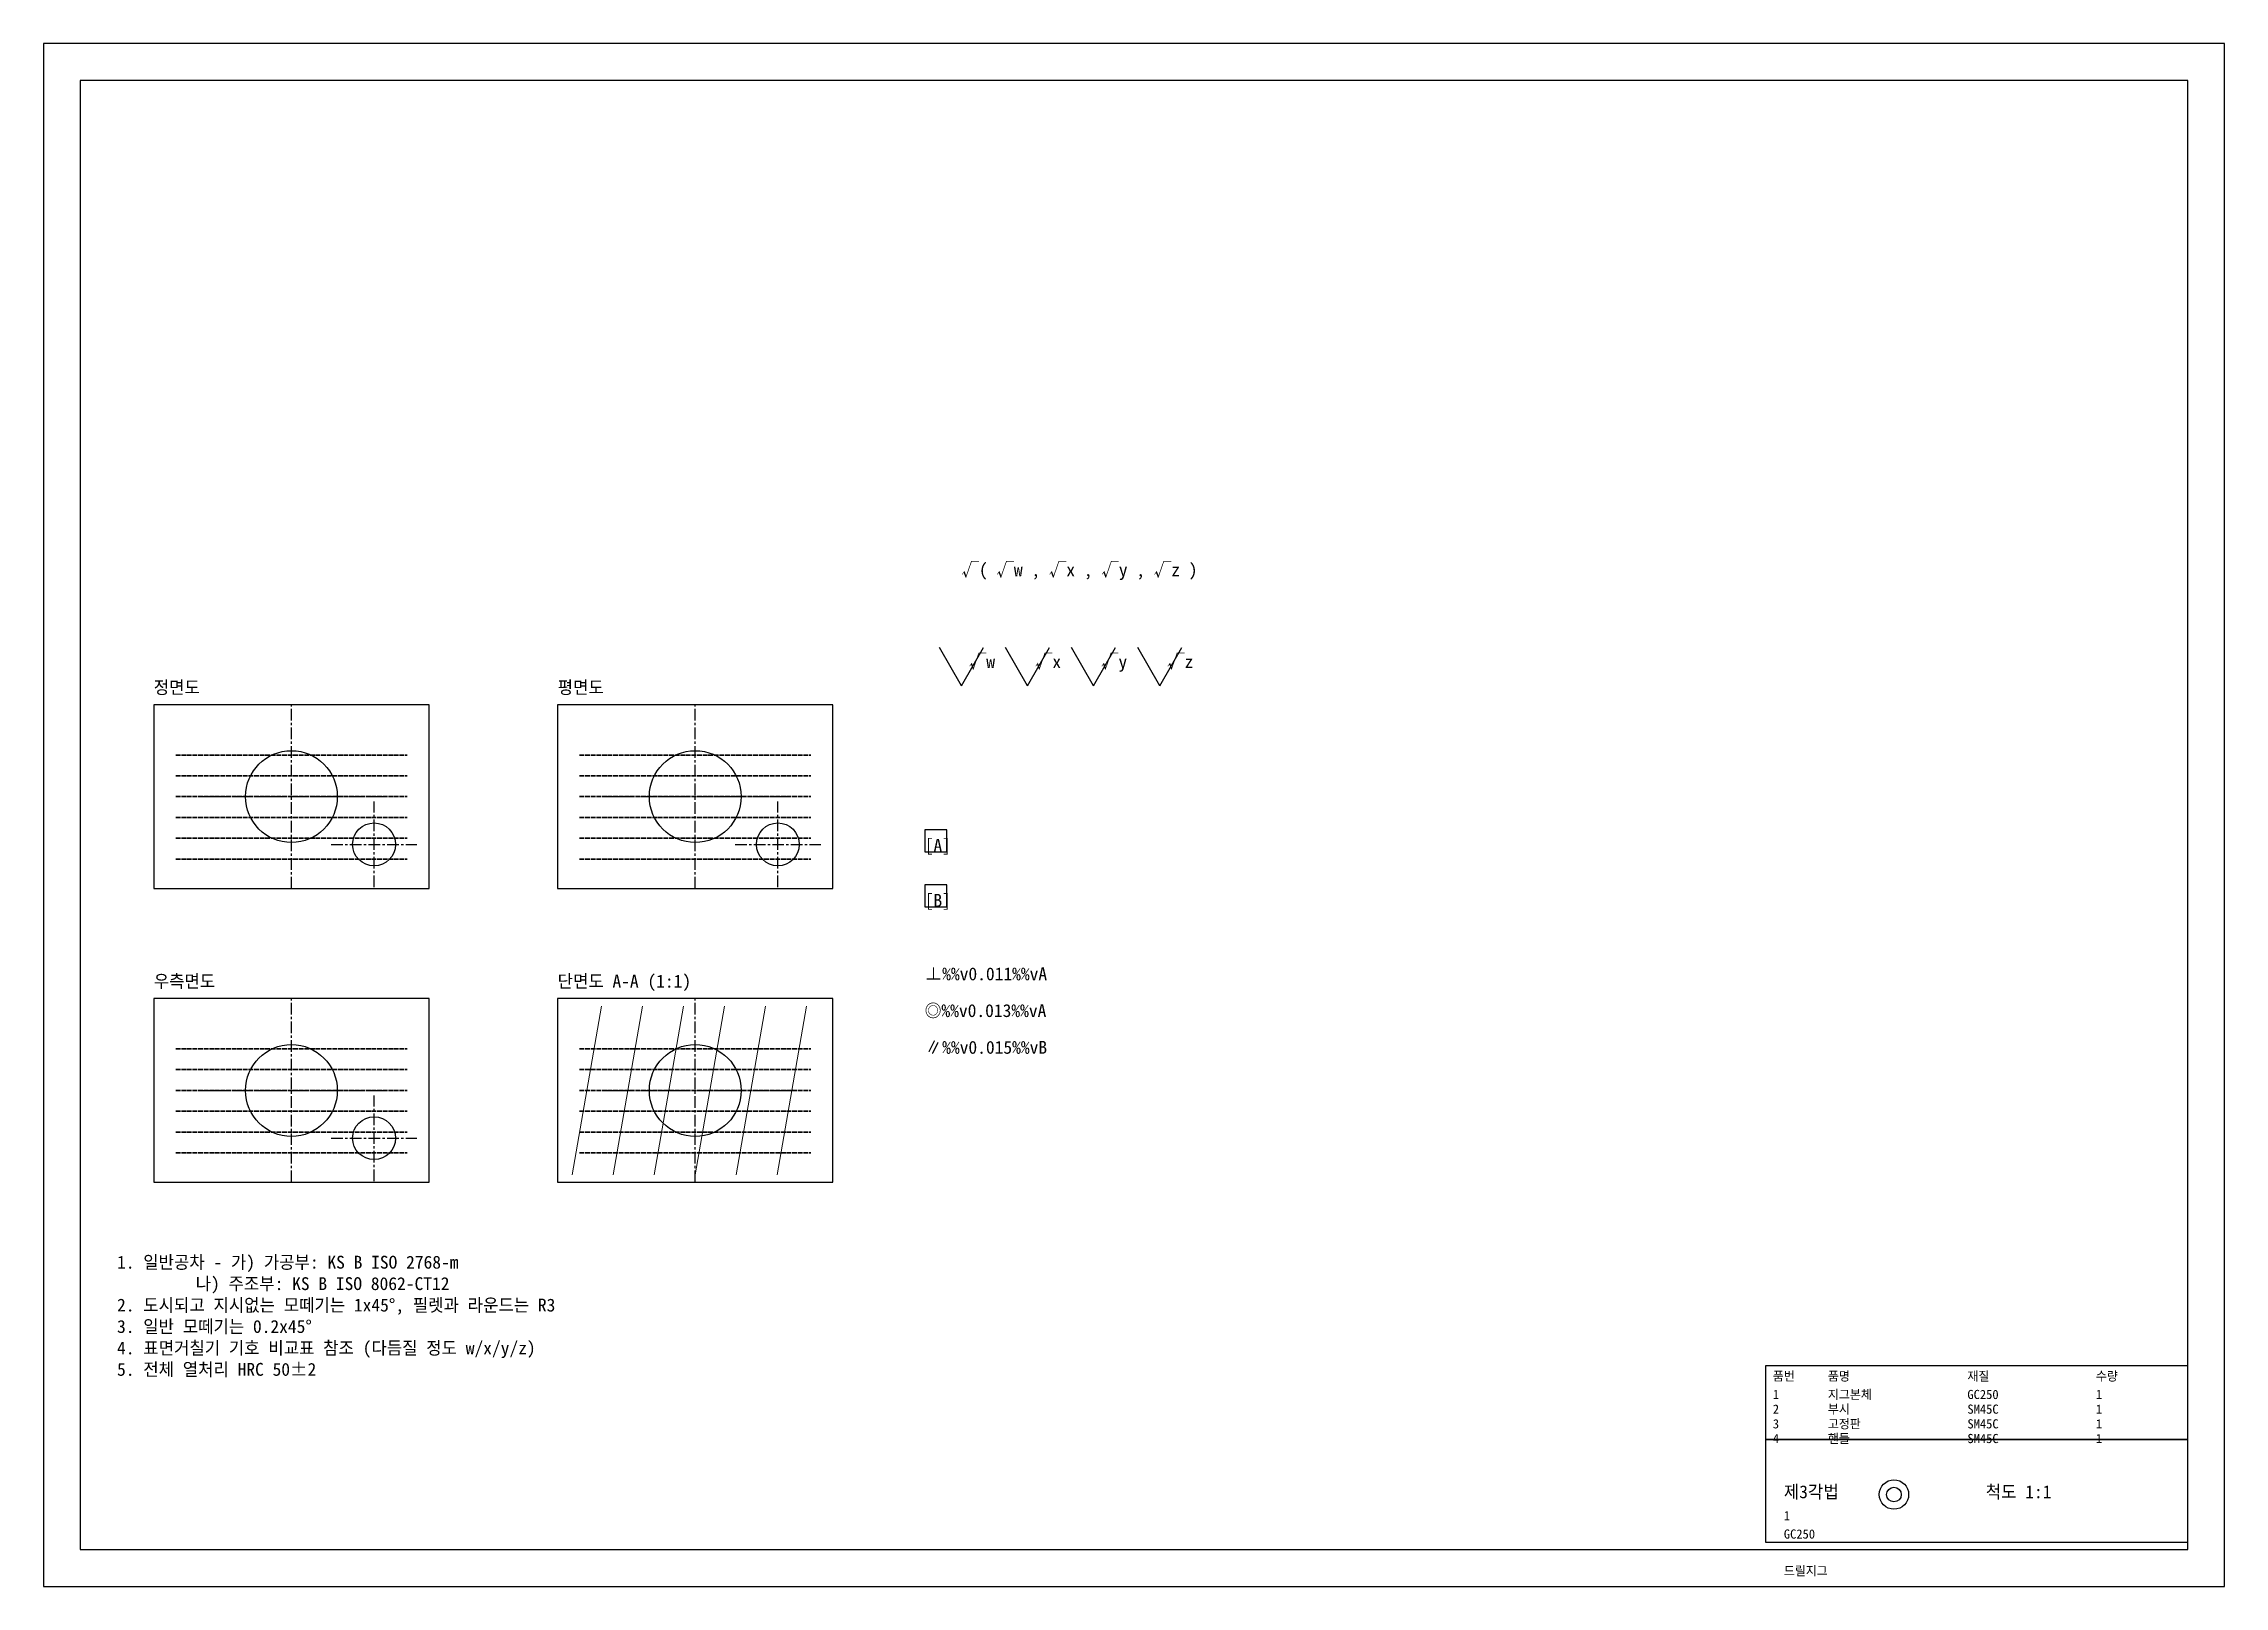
# Model space of a CAD drawing. Header units: millimetres. Extents: x 0 to 594, y 0 to 420.
import ezdxf

# ---------------------------------------------------------------- set-up
doc = ezdxf.new("R2010")
doc.units = ezdxf.units.MM
doc.linetypes.add('CENTER', pattern=[5.08, 3.175, -0.635, 0.635, -0.635])
doc.linetypes.add('DASHED', pattern=[1.524, 1.27, -0.254])
for name, color, linetype, lineweight in [('CENTER', 7, 'CENTER', 25), ('HATCH', 7, 'Continuous', 18), ('은선', 7, 'DASHED', 35)]:
    doc.layers.add(name, color=color, linetype=linetype, lineweight=lineweight)

# ---------------------------------------------------------------- blocks, each defined once
blk = doc.blocks.new('TITLE')
for tag, p in [('PART_NUMBER', (0, 0)), ('MATERIAL', (0, -5)), ('DESIGNER', (0, -10)), ('DESCRIPTION', (0, -15))]:
    blk.add_attdef(tag, p, '', height=2.5)
blk = doc.blocks.new('*U1')
blk.add_blockref('TITLE', (0, 0)).add_auto_attribs({'PART_NUMBER': '1', 'MATERIAL': 'GC250', 'DESCRIPTION': '드릴지그'})

msp = doc.modelspace()

# ---------------------------------------------------------------- linework, layer by layer
for p, q in [((250, 245.2), (244, 255.59)), ((250, 245.2), (256, 255.59)), ((268, 245.2), (262, 255.59)), ((268, 245.2), (274, 255.59)), ((286, 245.2), (280, 255.59)), ((286, 245.2), (292, 255.59)), ((304, 245.2), (298, 255.59)), ((304, 245.2), (310, 255.59))]:
    msp.add_line(p, q)
for points in [[(0, 0), (594, 0), (594, 420), (0, 420)], [(10, 10), (584, 10), (584, 410), (10, 410)], [(30, 190), (105, 190), (105, 240), (30, 240)], [(140, 190), (215, 190), (215, 240), (140, 240)], [(240, 200), (246, 200), (246, 206), (240, 206)], [(240, 185), (246, 185), (246, 191), (240, 191)], [(30, 110), (105, 110), (105, 160), (30, 160)], [(140, 110), (215, 110), (215, 160), (140, 160)], [(469, 40), (584, 40), (584, 60), (469, 60)], [(469, 12), (584, 12), (584, 40), (469, 40)]]:
    msp.add_lwpolyline(points, close=True)
for centre, radius in [((67.5, 215), 12.5), ((177.5, 215), 12.5), ((90, 202), 5.83), ((200, 202), 5.83), ((67.5, 135), 12.5), ((177.5, 135), 12.5), ((90, 122), 5.83), ((504, 25), 4), ((504, 25), 2)]:
    msp.add_circle(centre, radius)
at = {"layer": 'CENTER'}
for p, q in [((67.5, 190), (67.5, 240)), ((177.5, 190), (177.5, 240)), ((42.5, 215), (92.5, 215)), ((152.5, 215), (202.5, 215)), ((90, 190.33), (90, 213.67)), ((200, 190.33), (200, 213.67)), ((78.33, 202), (101.67, 202)), ((188.33, 202), (211.67, 202)), ((67.5, 110), (67.5, 160)), ((177.5, 110), (177.5, 160)), ((42.5, 135), (92.5, 135)), ((90, 110.33), (90, 133.67)), ((152.5, 135), (202.5, 135)), ((78.33, 122), (101.67, 122))]:
    msp.add_line(p, q, dxfattribs=at)
at = {"layer": 'HATCH'}
for p, q in [((144, 112), (152, 158)), ((155.17, 112), (163.17, 158)), ((166.33, 112), (174.33, 158)), ((177.5, 112), (185.5, 158)), ((188.67, 112), (196.67, 158)), ((199.83, 112), (207.83, 158))]:
    msp.add_line(p, q, dxfattribs=at)
at = {"layer": '은선'}
for p, q in [((36, 226.33), (99, 226.33)), ((146, 226.33), (209, 226.33)), ((36, 220.67), (99, 220.67)), ((146, 220.67), (209, 220.67)), ((36, 215), (99, 215)), ((146, 215), (209, 215)), ((36, 209.33), (99, 209.33)), ((146, 209.33), (209, 209.33)), ((36, 203.67), (99, 203.67)), ((146, 203.67), (209, 203.67)), ((36, 198), (99, 198)), ((146, 198), (209, 198)), ((36, 146.33), (99, 146.33)), ((146, 146.33), (209, 146.33)), ((36, 140.67), (99, 140.67)), ((146, 140.67), (209, 140.67)), ((36, 135), (99, 135)), ((146, 135), (209, 135)), ((36, 129.33), (99, 129.33)), ((146, 129.33), (209, 129.33)), ((36, 123.67), (99, 123.67)), ((146, 123.67), (209, 123.67)), ((36, 118), (99, 118)), ((146, 118), (209, 118))]:
    msp.add_line(p, q, dxfattribs=at)

# ---------------------------------------------------------------- block references
msp.add_blockref('*U1', (474, 18))

# ---------------------------------------------------------------- texts
for s, height, p in [('√( √w , √x , √y , √z )', 3.5, (250, 275)), ('√w', 3.5, (252, 250)), ('√x', 3.5, (270, 250)), ('√y', 3.5, (288, 250)), ('√z', 3.5, (306, 250)), ('정면도', 3.5, (30, 243)), ('평면도', 3.5, (140, 243)), ('[A]', 3.5, (240, 200)), ('[B]', 3.5, (240, 185)), ('우측면도', 3.5, (30, 163)), ('단면도 A-A (1:1)', 3.5, (140, 163)), ('⊥%%v0.011%%vA', 3.5, (240, 165)), ('◎%%v0.013%%vA', 3.5, (240, 155)), ('∥%%v0.015%%vB', 3.5, (240, 145)), ('품번', 2.5, (471, 56)), ('품명', 2.5, (486, 56)), ('지그본체', 2.5, (486, 51)), ('재질', 2.5, (524, 56)), ('GC250', 2.5, (524, 51)), ('수량', 2.5, (559, 56)), ('2', 2.5, (471, 47)), ('1', 2.5, (471, 51)), ('부시', 2.5, (486, 47)), ('SM45C', 2.5, (524, 47)), ('1', 2.5, (559, 51)), ('1', 2.5, (559, 47)), ('3', 2.5, (471, 43)), ('핸들', 2.5, (486, 39)), ('고정판', 2.5, (486, 43)), ('SM45C', 2.5, (524, 43)), ('1', 2.5, (559, 43)), ('4', 2.5, (471, 39)), ('SM45C', 2.5, (524, 39)), ('1', 2.5, (559, 39)), ('제3각법', 3.5, (474, 24)), ('척도 1:1', 3.5, (529, 24))]:
    msp.add_text(s, height=height).set_placement(p)
at = {"insert": (20, 90), "char_height": 3.5, "attachment_point": 1}
msp.add_mtext('1. 일반공차 - 가) 가공부: KS B ISO 2768-m\\P         나) 주조부: KS B ISO 8062-CT12\\P2. 도시되고 지시없는 모떼기는 1x45°, 필렛과 라운드는 R3\\P3. 일반 모떼기는 0.2x45°\\P4. 표면거칠기 기호 비교표 참조 (다듬질 정도 w/x/y/z)\\P5. 전체 열처리 HRC 50±2', dxfattribs=at)

doc.saveas('drawing.dxf')
